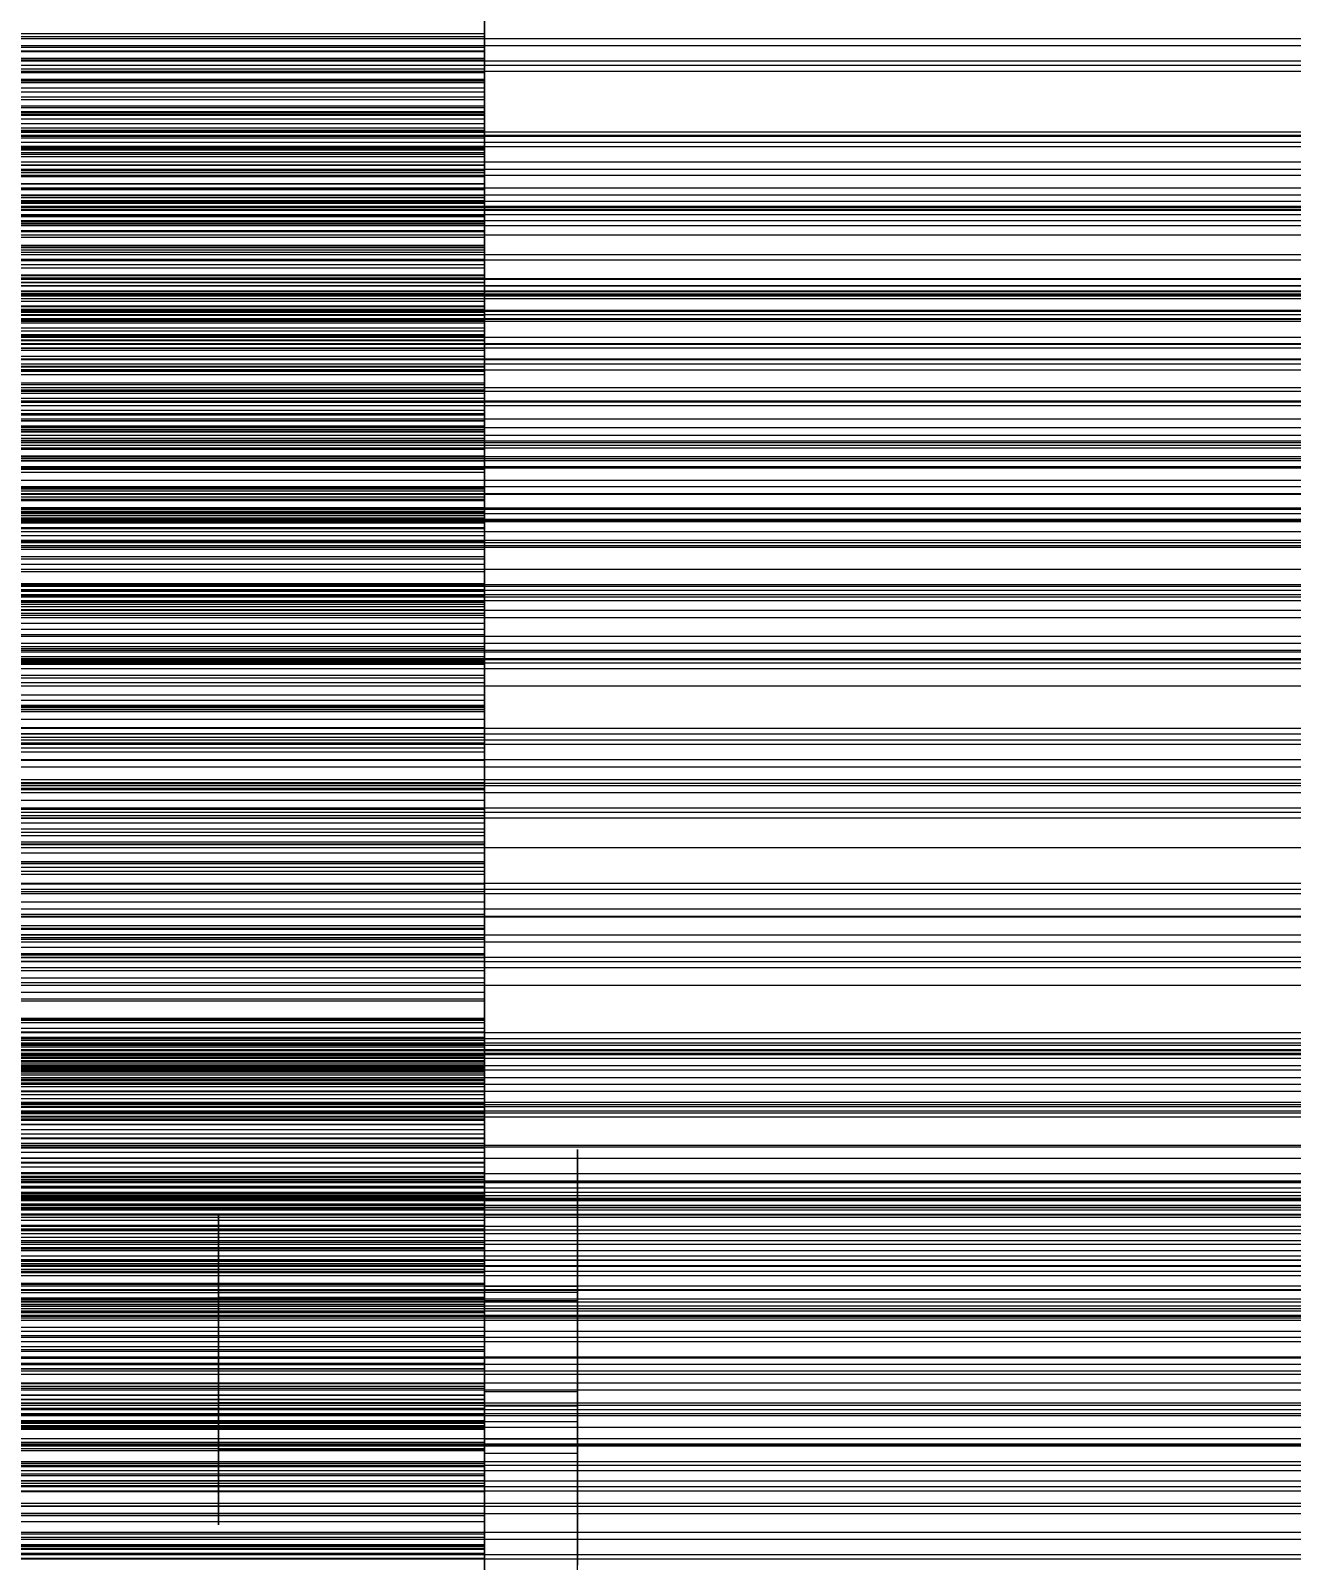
# Model space of a CAD drawing. Header units: millimetres. Extents: x -1970 to 59977, y -50268 to 6837.
# Drawn here: x 681.8 to 871.3, y -34170.3 to -33940.3 of the extents above; entities that cross this region are included whole.
import ezdxf

# ---------------------------------------------------------------- set-up
doc = ezdxf.new("R2010")
doc.units = ezdxf.units.MM
for name, color, linetype, lineweight in [('COTAS_O', 1, 'Continuous', 0), ('frontal_briquetadora', 7, 'Continuous', 0), ('frontal_C03', 7, 'Continuous', 0), ('frontal_secador', 7, 'Continuous', 0)]:
    doc.layers.add(name, color=color, linetype=linetype, lineweight=lineweight)
doc.dimstyles.new('R19_100', dxfattribs={"dimtxt": 250, "dimasz": 150, "dimexe": 150, "dimexo": 80, "dimgap": 100, "dimtad": 1, "dimtih": 1, "dimtoh": 1, "dimdsep": 46, "dimcen": 0.09, "dimadec": 0, "dimazin": 0, "dimtfac": 1, "dimtdec": 4, "dimtofl": 0, "dimtmove": 0, "dimatfit": 3, "dimfxl": 1, "dimtolj": 1, "dimtzin": 0, "dimarcsym": 0})

# ---------------------------------------------------------------- blocks, each defined once
blk = doc.blocks.new('*D39')
at = {"layer": 'COTAS_O', "color": 0, "lineweight": -2, "transparency": 16777216}
for p, q in [((-1725, -34320), (-1725, -33550)), ((1725, -34320), (1725, -33550)), ((-1575, -33700), (1575, -33700))]:
    blk.add_line(p, q, dxfattribs=at)
at = {"layer": 'COTAS_O', "color": 0, "transparency": 16777216}
for points in [[(-1575, -33675), (-1575, -33725), (-1725, -33700)], [(1575, -33675), (1575, -33725), (1725, -33700)]]:
    blk.add_solid(points, dxfattribs=at)
at = {"layer": 'Defpoints', "color": 0, "transparency": 16777216}
for p in [(1725, -33700), (-1725, -34400), (1725, -34400)]:
    blk.add_point(p, dxfattribs=at)

msp = doc.modelspace()

# ---------------------------------------------------------------- linework, layer by layer
at = {"layer": 'frontal_briquetadora'}
for p, q in [((750, -33938.08), (750, -33941.221)), ((750, -33942.806), (750, -33938.183)), ((750, -33943.467), (750, -33938.678)), ((750, -33944.734), (750, -33939.804)), ((750, -33940.763), (550, -33940.763)), ((750, -33941.221), (550, -33941.221)), ((750, -33946.638), (750, -33940.763)), ((750, -33940.763), (750, -33943.373)), ((750, -33941.221), (750, -33944.479)), ((750, -33942.806), (550, -33942.806)), ((750, -33943.373), (550, -33943.373)), ((750, -33943.467), (550, -33943.467)), ((750, -33944.479), (550, -33944.479)), ((750, -33944.734), (550, -33944.734)), ((750, -33947.869), (750, -33942.806)), ((750, -33943.373), (750, -33946.092)), ((750, -33948.145), (750, -33943.467)), ((750, -33944.479), (750, -33947.869)), ((750, -33949.565), (750, -33944.734)), ((750, -33946.092), (550, -33946.092)), ((750, -33946.638), (550, -33946.638)), ((750, -33946.092), (750, -33948.923)), ((750, -33951.605), (750, -33946.638)), ((550, -33947.588), (750, -33947.588)), ((550, -33947.73), (750, -33947.73)), ((750, -33947.869), (550, -33947.869)), ((750, -33948.145), (550, -33948.145)), ((750, -33948.923), (550, -33948.923)), ((750, -33949.565), (550, -33949.565)), ((750, -33947.588), (750, -33950.222)), ((750, -33947.73), (750, -33947.588)), ((750, -33950.642), (750, -33947.73)), ((750, -33952.694), (750, -33948.145)), ((750, -33948.923), (750, -33951.872)), ((750, -33954.289), (750, -33949.565)), ((550, -33950.222), (750, -33950.222)), ((550, -33950.642), (750, -33950.642)), ((550, -33951.605), (750, -33951.605)), ((750, -33951.872), (550, -33951.872)), ((750, -33950.222), (750, -33955.529)), ((750, -33952.882), (750, -33950.642)), ((750, -33951.605), (750, -33953.55)), ((750, -33952.444), (750, -33951.605)), ((750, -33956.474), (750, -33951.605)), ((750, -33951.872), (750, -33954.948)), ((550, -33952.444), (750, -33952.444)), ((750, -33952.694), (550, -33952.694)), ((550, -33952.882), (750, -33952.882)), ((750, -33953.028), (550, -33953.028)), ((550, -33953.55), (750, -33953.55)), ((750, -33956.035), (750, -33952.444)), ((750, -33958.166), (750, -33952.694)), ((750, -33955.266), (750, -33952.882)), ((750, -33959.284), (750, -33953.028)), ((750, -33953.028), (750, -33955.419)), ((750, -33953.55), (750, -33958.204)), ((750, -33954.289), (550, -33954.289)), ((750, -33954.948), (550, -33954.948)), ((550, -33955.266), (750, -33955.266)), ((750, -33955.419), (550, -33955.419)), ((550, -33955.529), (750, -33955.529)), ((550, -33956.035), (750, -33956.035)), ((550, -33956.401), (750, -33956.401)), ((750, -33956.474), (550, -33956.474)), ((750, -33958.893), (750, -33954.289)), ((750, -33954.948), (750, -33958.166)), ((750, -33957.795), (750, -33955.266)), ((750, -33955.419), (750, -33957.925)), ((750, -33955.529), (750, -33963.307)), ((750, -33958.609), (750, -33956.035)), ((750, -33956.401), (750, -33957.935)), ((750, -33957.652), (750, -33956.401)), ((750, -33961.237), (750, -33956.474)), ((550, -33957.652), (750, -33957.652)), ((550, -33957.795), (750, -33957.795)), ((750, -33957.925), (550, -33957.925)), ((550, -33957.935), (750, -33957.935)), ((750, -33958.166), (550, -33958.166)), ((550, -33958.204), (750, -33958.204)), ((550, -33958.609), (750, -33958.609)), ((750, -33961.642), (750, -33957.652)), ((750, -33960.468), (750, -33957.795)), ((750, -33957.925), (750, -33960.55)), ((750, -33957.935), (750, -33962.196)), ((750, -33958.204), (750, -33965.389)), ((750, -33961.325), (750, -33958.609)), ((750, -33958.893), (550, -33958.893)), ((750, -33959.284), (550, -33959.284)), ((550, -33960.468), (750, -33960.468)), ((750, -33960.55), (550, -33960.55)), ((750, -33963.359), (750, -33958.893)), ((750, -33964.185), (750, -33959.284)), ((750, -33963.282), (750, -33960.468)), ((750, -33960.55), (750, -33963.302)), ((750, -33961.237), (550, -33961.237)), ((550, -33961.325), (750, -33961.325)), ((550, -33961.642), (750, -33961.642)), ((550, -33962.196), (750, -33962.196)), ((550, -33963.282), (750, -33963.282)), ((750, -33963.302), (550, -33963.302)), ((550, -33963.307), (750, -33963.307)), ((750, -33963.359), (550, -33963.359)), ((750, -33965.884), (750, -33961.237)), ((750, -33964.183), (750, -33961.325)), ((750, -33968.216), (750, -33961.642)), ((750, -33962.196), (750, -33965.098)), ((750, -33966.237), (750, -33963.282)), ((750, -33963.302), (750, -33966.188)), ((750, -33963.307), (750, -33973.256)), ((750, -33969.226), (750, -33963.359)), ((550, -33964.183), (750, -33964.183)), ((750, -33964.185), (550, -33964.185)), ((550, -33965.098), (750, -33965.098)), ((550, -33965.389), (750, -33965.389)), ((750, -33967.182), (750, -33964.183)), ((750, -33968.981), (750, -33964.185)), ((750, -33965.098), (750, -33968.14)), ((750, -33965.389), (750, -33974.827)), ((750, -33965.884), (550, -33965.884)), ((750, -33966.068), (550, -33966.068)), ((750, -33966.188), (550, -33966.188)), ((550, -33966.237), (750, -33966.237)), ((550, -33967.182), (750, -33967.182)), ((750, -33970.404), (750, -33965.884)), ((750, -33972.691), (750, -33966.068)), ((750, -33966.068), (750, -33968.234)), ((750, -33966.188), (750, -33969.226)), ((750, -33969.332), (750, -33966.237)), ((750, -33970.319), (750, -33967.182)), ((550, -33968.14), (750, -33968.14)), ((550, -33968.216), (750, -33968.216)), ((750, -33968.234), (550, -33968.234)), ((750, -33968.981), (550, -33968.981)), ((750, -33969.226), (550, -33969.226)), ((550, -33969.332), (750, -33969.332)), ((750, -33968.14), (750, -33971.32)), ((750, -33977.122), (750, -33968.216)), ((750, -33968.234), (750, -33970.522)), ((750, -33973.664), (750, -33968.981)), ((750, -33972.565), (750, -33969.332)), ((550, -33970.319), (750, -33970.319)), ((750, -33970.404), (550, -33970.404)), ((750, -33970.522), (550, -33970.522)), ((550, -33971.32), (750, -33971.32)), ((550, -33972.565), (750, -33972.565)), ((750, -33973.594), (750, -33970.319)), ((750, -33974.774), (750, -33970.404)), ((750, -33970.522), (750, -33972.935)), ((750, -33971.32), (750, -33974.637)), ((750, -33975.934), (750, -33972.565)), ((750, -33972.691), (550, -33972.691)), ((750, -33972.935), (550, -33972.935)), ((550, -33973.256), (750, -33973.256)), ((550, -33973.594), (750, -33973.594)), ((750, -33973.664), (550, -33973.664)), ((550, -33974.637), (750, -33974.637)), ((750, -33974.774), (550, -33974.774)), ((550, -33974.827), (750, -33974.827)), ((750, -33977.514), (750, -33972.691)), ((750, -33972.935), (750, -33975.482)), ((750, -33973.256), (750, -33984.994)), ((750, -33977.006), (750, -33973.594)), ((750, -33978.224), (750, -33973.664)), ((750, -33974.637), (750, -33978.09)), ((750, -33981.023), (750, -33974.774)), ((750, -33974.827), (750, -33986.158)), ((750, -33975.482), (550, -33975.482)), ((550, -33975.934), (750, -33975.934)), ((550, -33977.006), (750, -33977.006)), ((550, -33977.122), (750, -33977.122)), ((750, -33975.482), (750, -33978.172)), ((750, -33979.438), (750, -33975.934)), ((750, -33980.551), (750, -33977.006)), ((750, -33988.018), (750, -33977.122)), ((750, -33977.514), (550, -33977.514)), ((550, -33978.09), (750, -33978.09)), ((750, -33978.172), (550, -33978.172)), ((750, -33978.224), (550, -33978.224)), ((550, -33979.438), (750, -33979.438)), ((750, -33982.226), (750, -33977.514)), ((750, -33978.09), (750, -33981.678)), ((750, -33978.172), (750, -33981.023)), ((750, -33982.648), (750, -33978.224)), ((750, -33983.076), (750, -33979.438)), ((750, -33979.853), (550, -33979.853)), ((550, -33980.551), (750, -33980.551)), ((750, -33981.023), (550, -33981.023)), ((550, -33981.678), (750, -33981.678)), ((750, -33981.789), (550, -33981.789)), ((750, -33986.826), (750, -33979.853)), ((750, -33979.853), (750, -33981.789)), ((750, -33984.23), (750, -33980.551)), ((750, -33981.678), (750, -33985.397)), ((750, -33981.789), (750, -33983.852)), ((750, -33982.226), (550, -33982.226)), ((750, -33982.648), (550, -33982.648)), ((550, -33983.076), (750, -33983.076)), ((750, -33983.852), (550, -33983.852)), ((750, -33986.818), (750, -33982.226)), ((750, -33986.913), (750, -33982.648)), ((750, -33986.845), (750, -33983.076)), ((750, -33983.852), (750, -33986.048)), ((550, -33984.23), (750, -33984.23)), ((550, -33984.994), (750, -33984.994)), ((550, -33985.397), (750, -33985.397)), ((750, -33986.048), (550, -33986.048)), ((550, -33986.158), (750, -33986.158)), ((750, -33988.04), (750, -33984.23)), ((750, -33984.994), (750, -33998.069)), ((750, -33985.397), (750, -33989.248)), ((750, -33986.048), (750, -33988.384)), ((750, -33986.158), (750, -33998.944)), ((750, -33986.818), (550, -33986.818)), ((750, -33986.826), (550, -33986.826)), ((550, -33986.845), (750, -33986.845)), ((750, -33986.913), (550, -33986.913)), ((550, -33988.018), (750, -33988.018)), ((550, -33988.04), (750, -33988.04)), ((750, -33988.384), (550, -33988.384)), ((750, -33991.279), (750, -33986.818)), ((750, -33991.56), (750, -33986.826)), ((750, -33990.745), (750, -33986.845)), ((750, -33993.527), (750, -33986.913)), ((750, -34000.485), (750, -33988.018)), ((750, -33991.98), (750, -33988.04)), ((750, -33988.384), (750, -33990.871)), ((550, -33989.248), (750, -33989.248)), ((550, -33990.745), (750, -33990.745)), ((750, -33990.871), (550, -33990.871)), ((750, -33989.248), (750, -33993.227)), ((750, -33994.773), (750, -33990.745)), ((750, -33990.871), (750, -33993.527)), ((750, -33991.279), (550, -33991.279)), ((750, -33991.56), (550, -33991.56)), ((550, -33991.98), (750, -33991.98)), ((550, -33993.227), (750, -33993.227)), ((750, -33995.596), (750, -33991.279)), ((750, -33996.176), (750, -33991.56)), ((750, -33996.047), (750, -33991.98)), ((750, -33993.227), (750, -33997.334)), ((750, -33993.527), (550, -33993.527)), ((750, -33994.348), (550, -33994.348)), ((550, -33994.773), (750, -33994.773)), ((750, -33995.596), (550, -33995.596)), ((750, -34001.655), (750, -33994.348)), ((750, -33994.348), (750, -33996.05)), ((750, -33998.927), (750, -33994.773)), ((750, -33999.746), (750, -33995.596)), ((550, -33996.047), (750, -33996.047)), ((750, -33996.176), (550, -33996.176)), ((550, -33997.334), (750, -33997.334)), ((750, -33997.884), (550, -33997.884)), ((750, -34000.24), (750, -33996.047)), ((750, -33996.05), (750, -33997.884)), ((750, -34000.666), (750, -33996.176)), ((750, -33997.334), (750, -34001.566)), ((750, -33997.884), (750, -33999.857)), ((550, -33998.069), (750, -33998.069)), ((550, -33998.927), (750, -33998.927)), ((550, -33998.944), (750, -33998.944)), ((750, -33999.746), (550, -33999.746)), ((750, -33999.857), (550, -33999.857)), ((750, -33998.069), (750, -34011.98)), ((750, -34003.206), (750, -33998.927)), ((750, -33998.944), (750, -34012.696)), ((750, -34006.71), (750, -33999.746)), ((750, -33999.857), (750, -34001.977)), ((550, -34000.24), (750, -34000.24)), ((550, -34000.485), (750, -34000.485)), ((750, -34000.666), (550, -34000.666)), ((550, -34001.566), (750, -34001.566)), ((750, -34001.655), (550, -34001.655)), ((750, -34001.977), (550, -34001.977)), ((750, -34004.558), (750, -34000.24)), ((750, -34014.043), (750, -34000.485)), ((750, -34005.018), (750, -34000.666)), ((750, -34001.566), (750, -34005.921)), ((750, -34006.289), (750, -34001.655)), ((750, -34001.977), (750, -34004.255)), ((550, -34003.206), (750, -34003.206)), ((750, -34004.255), (550, -34004.255)), ((550, -34004.558), (750, -34004.558)), ((750, -34012.818), (750, -34003.206)), ((750, -34004.255), (750, -34006.71)), ((750, -34008.997), (750, -34004.558)), ((750, -34005.018), (550, -34005.018)), ((550, -34005.921), (750, -34005.921)), ((750, -34006.289), (550, -34006.289)), ((750, -34006.71), (550, -34006.71)), ((750, -34009.217), (750, -34005.018)), ((750, -34005.921), (750, -34010.398)), ((750, -34010.798), (750, -34006.289)), ((550, -34008.997), (750, -34008.997)), ((750, -34009.217), (550, -34009.217)), ((750, -34013.557), (750, -34008.997)), ((750, -34013.242), (750, -34009.217)), ((750, -34009.52), (550, -34009.52)), ((550, -34010.398), (750, -34010.398)), ((750, -34010.798), (550, -34010.798)), ((750, -34010.983), (550, -34010.983)), ((750, -34017.143), (750, -34009.52)), ((750, -34009.52), (750, -34010.983)), ((750, -34010.398), (750, -34014.994)), ((750, -34015.174), (750, -34010.798)), ((750, -34010.983), (750, -34012.584)), ((550, -34011.98), (750, -34011.98)), ((750, -34012.584), (550, -34012.584)), ((550, -34012.696), (750, -34012.696)), ((550, -34012.818), (750, -34012.818)), ((750, -34013.242), (550, -34013.242)), ((550, -34013.557), (750, -34013.557)), ((750, -34011.98), (750, -34026.192)), ((750, -34012.584), (750, -34014.329)), ((750, -34012.696), (750, -34026.884)), ((750, -34024.287), (750, -34012.818)), ((750, -34020.54), (750, -34013.242)), ((750, -34023.671), (750, -34013.557)), ((550, -34014.043), (750, -34014.043)), ((750, -34014.329), (550, -34014.329)), ((550, -34014.994), (750, -34014.994)), ((750, -34015.174), (550, -34015.174)), ((750, -34016.227), (550, -34016.227)), ((750, -34028.173), (750, -34014.043)), ((750, -34014.329), (750, -34016.227)), ((750, -34014.994), (750, -34019.708)), ((750, -34019.406), (750, -34015.174)), ((750, -34016.227), (750, -34018.291)), ((750, -34017.143), (550, -34017.143)), ((750, -34018.291), (550, -34018.291)), ((750, -34021.665), (750, -34017.143)), ((750, -34018.291), (750, -34020.54)), ((750, -34019.406), (550, -34019.406)), ((550, -34019.708), (750, -34019.708)), ((750, -34020.54), (550, -34020.54)), ((750, -34023.479), (750, -34019.406)), ((750, -34019.708), (750, -34024.537)), ((750, -34021.665), (550, -34021.665)), ((750, -34026.056), (750, -34021.665)), ((750, -34023.479), (550, -34023.479)), ((550, -34023.671), (750, -34023.671)), ((550, -34024.287), (750, -34024.287)), ((550, -34024.537), (750, -34024.537)), ((750, -34025.331), (550, -34025.331)), ((750, -34027.368), (750, -34023.479)), ((750, -34035.538), (750, -34023.671)), ((750, -34037.173), (750, -34024.287)), ((750, -34024.537), (750, -34035.129)), ((750, -34033.252), (750, -34025.331)), ((750, -34025.331), (750, -34026.552)), ((750, -34026.056), (550, -34026.056)), ((550, -34026.192), (750, -34026.192)), ((750, -34026.552), (550, -34026.552)), ((550, -34026.884), (750, -34026.884)), ((750, -34027.368), (550, -34027.368)), ((750, -34030.309), (750, -34026.056)), ((750, -34026.192), (750, -34040.158)), ((750, -34026.552), (750, -34027.915)), ((750, -34026.884), (750, -34040.962)), ((750, -34034.982), (750, -34027.368)), ((750, -34027.915), (550, -34027.915)), ((550, -34028.173), (750, -34028.173)), ((750, -34029.429), (550, -34029.429)), ((750, -34027.915), (750, -34029.429)), ((750, -34042.33), (750, -34028.173)), ((750, -34029.429), (750, -34031.101)), ((750, -34030.309), (550, -34030.309)), ((750, -34031.101), (550, -34031.101)), ((750, -34034.411), (750, -34030.309)), ((750, -34031.101), (750, -34032.945)), ((750, -34032.945), (550, -34032.945)), ((750, -34033.252), (550, -34033.252)), ((750, -34034.411), (550, -34034.411)), ((750, -34032.945), (750, -34034.982)), ((750, -34037.651), (750, -34033.252)), ((750, -34038.346), (750, -34034.411)), ((750, -34034.982), (550, -34034.982)), ((550, -34035.129), (750, -34035.129)), ((550, -34035.538), (750, -34035.538)), ((750, -34035.129), (750, -34047.366)), ((750, -34048.703), (750, -34035.538)), ((550, -34037.173), (750, -34037.173)), ((750, -34037.651), (550, -34037.651)), ((750, -34038.346), (550, -34038.346)), ((750, -34050.982), (750, -34037.173)), ((750, -34041.914), (750, -34037.651)), ((750, -34042.091), (750, -34038.346)), ((550, -34040.158), (750, -34040.158)), ((550, -34040.962), (750, -34040.962)), ((750, -34040.158), (750, -34053.343)), ((750, -34040.962), (750, -34054.391)), ((750, -34041.744), (550, -34041.744)), ((750, -34041.914), (550, -34041.914)), ((750, -34042.091), (550, -34042.091)), ((550, -34042.33), (750, -34042.33)), ((750, -34042.719), (550, -34042.719)), ((750, -34043.842), (550, -34043.842)), ((750, -34049.943), (750, -34041.744)), ((750, -34041.744), (750, -34042.719)), ((750, -34046.033), (750, -34041.914)), ((750, -34050.002), (750, -34042.091)), ((750, -34055.971), (750, -34042.33)), ((750, -34042.719), (750, -34043.842)), ((750, -34043.842), (750, -34045.12)), ((750, -34045.12), (550, -34045.12)), ((750, -34046.033), (550, -34046.033)), ((750, -34045.12), (750, -34046.562)), ((750, -34049.995), (750, -34046.033)), ((750, -34046.562), (550, -34046.562)), ((550, -34047.366), (750, -34047.366)), ((750, -34048.182), (550, -34048.182)), ((750, -34046.562), (750, -34048.182)), ((750, -34047.366), (750, -34060.778)), ((750, -34048.182), (750, -34050.002)), ((550, -34048.703), (750, -34048.703)), ((750, -34049.943), (550, -34049.943)), ((750, -34049.995), (550, -34049.995)), ((750, -34050.002), (550, -34050.002)), ((750, -34062.66), (750, -34048.703)), ((750, -34054.209), (750, -34049.943)), ((750, -34053.784), (750, -34049.995)), ((550, -34050.982), (750, -34050.982)), ((750, -34065.181), (750, -34050.982)), ((550, -34053.343), (750, -34053.343)), ((750, -34053.784), (550, -34053.784)), ((750, -34054.209), (550, -34054.209)), ((550, -34054.391), (750, -34054.391)), ((750, -34053.343), (750, -34065.238)), ((750, -34057.376), (750, -34053.784)), ((750, -34058.334), (750, -34054.209)), ((750, -34054.391), (750, -34066.654)), ((550, -34055.971), (750, -34055.971)), ((750, -34057.376), (550, -34057.376)), ((750, -34068.572), (750, -34055.971)), ((750, -34065.565), (750, -34057.376)), ((750, -34058.334), (550, -34058.334)), ((750, -34058.719), (550, -34058.719)), ((750, -34059.446), (550, -34059.446)), ((750, -34062.309), (750, -34058.334)), ((750, -34067.177), (750, -34058.719)), ((750, -34058.719), (750, -34059.446)), ((750, -34059.446), (750, -34060.326)), ((750, -34060.326), (550, -34060.326)), ((550, -34060.778), (750, -34060.778)), ((750, -34061.366), (550, -34061.366)), ((750, -34060.326), (750, -34061.366)), ((750, -34060.778), (750, -34074.849)), ((750, -34061.366), (750, -34062.574)), ((750, -34062.309), (550, -34062.309)), ((750, -34062.574), (550, -34062.574)), ((550, -34062.66), (750, -34062.66)), ((750, -34063.966), (550, -34063.966)), ((750, -34066.121), (750, -34062.309)), ((750, -34062.574), (750, -34063.966)), ((750, -34076.872), (750, -34062.66)), ((750, -34063.966), (750, -34065.565)), ((550, -34065.181), (750, -34065.181)), ((550, -34065.238), (750, -34065.238)), ((750, -34065.565), (550, -34065.565)), ((750, -34066.121), (550, -34066.121)), ((550, -34066.654), (750, -34066.654)), ((750, -34079.226), (750, -34065.181)), ((750, -34065.238), (750, -34075.388)), ((750, -34069.755), (750, -34066.121)), ((750, -34066.654), (750, -34077.28)), ((750, -34067.177), (550, -34067.177)), ((550, -34068.572), (750, -34068.572)), ((750, -34071.299), (750, -34067.177)), ((750, -34079.648), (750, -34068.572)), ((750, -34069.755), (550, -34069.755)), ((750, -34071.299), (550, -34071.299)), ((750, -34073.184), (750, -34069.755)), ((750, -34075.275), (750, -34071.299)), ((750, -34073.184), (550, -34073.184)), ((750, -34081.632), (750, -34073.184)), ((550, -34074.849), (750, -34074.849)), ((750, -34075.275), (550, -34075.275)), ((550, -34075.388), (750, -34075.388)), ((750, -34074.849), (750, -34089.04)), ((750, -34079.097), (750, -34075.275)), ((750, -34075.388), (750, -34083.402)), ((750, -34076.214), (550, -34076.214)), ((750, -34076.693), (550, -34076.693)), ((550, -34076.872), (750, -34076.872)), ((550, -34077.28), (750, -34077.28)), ((750, -34077.327), (550, -34077.327)), ((750, -34078.126), (550, -34078.126)), ((750, -34084.911), (750, -34076.214)), ((750, -34076.214), (750, -34076.693)), ((750, -34076.693), (750, -34077.327)), ((750, -34090.793), (750, -34076.872)), ((750, -34077.28), (750, -34085.86)), ((750, -34077.327), (750, -34078.126)), ((750, -34078.126), (750, -34079.098)), ((750, -34079.098), (550, -34079.098)), ((550, -34079.226), (750, -34079.226)), ((550, -34079.648), (750, -34079.648)), ((750, -34080.258), (550, -34080.258)), ((750, -34082.751), (750, -34079.097)), ((750, -34079.098), (750, -34080.258)), ((750, -34092.577), (750, -34079.226)), ((750, -34088.773), (750, -34079.648)), ((750, -34080.258), (750, -34081.632)), ((750, -34081.632), (550, -34081.632)), ((750, -34082.751), (550, -34082.751)), ((750, -34086.22), (750, -34082.751)), ((550, -34083.402), (750, -34083.402)), ((750, -34084.911), (550, -34084.911)), ((750, -34083.402), (750, -34088.971)), ((750, -34088.88), (750, -34084.911)), ((550, -34085.86), (750, -34085.86)), ((750, -34086.22), (550, -34086.22)), ((750, -34085.86), (750, -34092.064)), ((750, -34089.479), (750, -34086.22)), ((550, -34088.773), (750, -34088.773)), ((750, -34088.88), (550, -34088.88)), ((550, -34088.971), (750, -34088.971)), ((550, -34089.04), (750, -34089.04)), ((750, -34089.479), (550, -34089.479)), ((750, -34095.598), (750, -34088.773)), ((750, -34092.698), (750, -34088.88)), ((750, -34088.971), (750, -34090.256)), ((750, -34089.04), (750, -34102.804)), ((750, -34098.165), (750, -34089.479)), ((550, -34090.256), (750, -34090.256)), ((550, -34090.793), (750, -34090.793)), ((550, -34091.623), (750, -34091.623)), ((550, -34092.064), (750, -34092.064)), ((750, -34090.256), (750, -34091.623)), ((750, -34103.889), (750, -34090.793)), ((750, -34091.623), (750, -34093.074)), ((750, -34092.064), (750, -34093.54)), ((550, -34092.577), (750, -34092.577)), ((750, -34092.698), (550, -34092.698)), ((550, -34093.074), (750, -34093.074)), ((550, -34093.54), (750, -34093.54)), ((750, -34094.189), (550, -34094.189)), ((750, -34094.417), (550, -34094.417)), ((750, -34104.721), (750, -34092.577)), ((750, -34096.357), (750, -34092.698)), ((750, -34093.074), (750, -34094.607)), ((750, -34093.54), (750, -34095.098)), ((750, -34103.103), (750, -34094.189)), ((750, -34094.189), (750, -34094.417)), ((750, -34094.417), (750, -34094.804)), ((550, -34094.607), (750, -34094.607)), ((750, -34094.804), (550, -34094.804)), ((550, -34095.098), (750, -34095.098)), ((750, -34095.36), (550, -34095.36)), ((550, -34095.598), (750, -34095.598)), ((750, -34096.093), (550, -34096.093)), ((550, -34096.221), (750, -34096.221)), ((750, -34096.357), (550, -34096.357)), ((550, -34096.737), (750, -34096.737)), ((750, -34094.607), (750, -34096.221)), ((750, -34094.804), (750, -34095.36)), ((750, -34095.098), (750, -34096.737)), ((750, -34095.36), (750, -34096.093)), ((750, -34097.262), (750, -34095.598)), ((750, -34096.093), (750, -34097.02)), ((750, -34096.221), (750, -34097.916)), ((750, -34099.843), (750, -34096.357)), ((750, -34096.737), (750, -34098.457)), ((750, -34097.02), (550, -34097.02)), ((550, -34097.262), (750, -34097.262)), ((550, -34097.916), (750, -34097.916)), ((750, -34098.165), (550, -34098.165)), ((550, -34098.457), (750, -34098.457)), ((550, -34099.007), (750, -34099.007)), ((750, -34097.02), (750, -34098.165)), ((750, -34099.007), (750, -34097.262)), ((750, -34097.916), (750, -34099.69)), ((750, -34098.457), (750, -34100.257)), ((750, -34100.831), (750, -34099.007)), ((550, -34099.69), (750, -34099.69)), ((750, -34099.843), (550, -34099.843)), ((550, -34100.257), (750, -34100.257)), ((550, -34100.831), (750, -34100.831)), ((750, -34099.69), (750, -34101.544)), ((750, -34103.14), (750, -34099.843)), ((750, -34100.257), (750, -34102.135)), ((750, -34102.733), (750, -34100.831)), ((550, -34101.544), (750, -34101.544)), ((550, -34102.135), (750, -34102.135)), ((550, -34102.733), (750, -34102.733)), ((550, -34102.804), (750, -34102.804)), ((750, -34103.103), (550, -34103.103)), ((750, -34103.14), (550, -34103.14)), ((550, -34103.477), (750, -34103.477)), ((750, -34101.544), (750, -34103.477)), ((750, -34102.135), (750, -34104.091)), ((750, -34104.714), (750, -34102.733)), ((750, -34102.804), (750, -34115.613)), ((750, -34106.909), (750, -34103.103)), ((750, -34106.22), (750, -34103.14)), ((750, -34103.477), (750, -34105.486)), ((550, -34103.889), (750, -34103.889)), ((550, -34104.091), (750, -34104.091)), ((550, -34104.714), (750, -34104.714)), ((550, -34104.721), (750, -34104.721)), ((550, -34105.486), (750, -34105.486)), ((750, -34115.656), (750, -34103.889)), ((750, -34104.091), (750, -34106.125)), ((750, -34106.771), (750, -34104.714)), ((750, -34115.191), (750, -34104.721)), ((750, -34105.486), (750, -34107.573)), ((550, -34106.125), (750, -34106.125)), ((750, -34106.22), (550, -34106.22)), ((550, -34106.771), (750, -34106.771)), ((750, -34106.909), (550, -34106.909)), ((550, -34107.573), (750, -34107.573)), ((550, -34108.235), (750, -34108.235)), ((750, -34106.125), (750, -34108.235)), ((750, -34115.124), (750, -34106.22)), ((750, -34108.904), (750, -34106.771)), ((750, -34110.56), (750, -34106.909)), ((750, -34107.573), (750, -34109.735)), ((750, -34108.235), (750, -34110.42)), ((550, -34108.904), (750, -34108.904)), ((550, -34109.735), (750, -34109.735)), ((550, -34110.42), (750, -34110.42)), ((750, -34110.56), (550, -34110.56)), ((750, -34112.322), (750, -34108.512)), ((750, -34108.512), (750, -34108.992)), ((750, -34112.8), (750, -34108.552)), ((750, -34111.113), (750, -34108.904)), ((750, -34108.992), (750, -34113.668)), ((750, -34109.735), (750, -34111.971)), ((750, -34110.42), (750, -34112.679)), ((750, -34114.047), (750, -34110.56)), ((764, -34112.322), (764, -34108.512)), ((764, -34108.512), (764, -34108.992)), ((764, -34112.8), (764, -34108.552)), ((764, -34108.992), (764, -34113.668)), ((550, -34111.113), (750, -34111.113)), ((550, -34111.971), (750, -34111.971)), ((750, -34112.576), (550, -34112.576)), ((750, -34112.599), (550, -34112.599)), ((550, -34112.679), (750, -34112.679)), ((750, -34112.716), (550, -34112.716)), ((750, -34113.395), (750, -34111.113)), ((750, -34111.971), (750, -34114.281)), ((750, -34119.668), (750, -34112.322)), ((750, -34112.599), (750, -34112.576)), ((750, -34112.576), (750, -34112.716)), ((750, -34121.71), (750, -34112.599)), ((750, -34112.679), (750, -34115.012)), ((750, -34112.716), (750, -34113.027)), ((750, -34120.455), (750, -34112.8)), ((764, -34119.668), (764, -34112.322)), ((764, -34120.455), (764, -34112.8)), ((750, -34113.027), (550, -34113.027)), ((550, -34113.395), (750, -34113.395)), ((750, -34113.519), (550, -34113.519)), ((750, -34114.047), (550, -34114.047)), ((750, -34114.21), (550, -34114.21)), ((550, -34114.281), (750, -34114.281)), ((550, -34115.012), (750, -34115.012)), ((750, -34115.124), (550, -34115.124)), ((550, -34115.191), (750, -34115.191)), ((750, -34113.027), (750, -34113.519)), ((750, -34115.75), (750, -34113.395)), ((750, -34113.519), (750, -34114.21)), ((750, -34113.668), (750, -34121.613)), ((750, -34117.358), (750, -34114.047)), ((750, -34114.21), (750, -34115.124)), ((750, -34114.281), (750, -34116.664)), ((750, -34115.012), (750, -34117.417)), ((750, -34123.584), (750, -34115.191)), ((764, -34113.668), (764, -34121.613)), ((550, -34115.613), (750, -34115.613)), ((550, -34115.656), (750, -34115.656)), ((550, -34115.75), (750, -34115.75)), ((550, -34116.664), (750, -34116.664)), ((750, -34117.358), (550, -34117.358)), ((550, -34117.417), (750, -34117.417)), ((750, -34115.613), (750, -34126.974)), ((750, -34125.641), (750, -34115.656)), ((750, -34118.177), (750, -34115.75)), ((750, -34116.664), (750, -34119.118)), ((750, -34120.474), (750, -34117.358)), ((750, -34117.417), (750, -34119.893)), ((550, -34118.177), (750, -34118.177)), ((550, -34119.118), (750, -34119.118)), ((710, -34120.618), (710, -34118.301)), ((710, -34120.437), (710, -34118.359)), ((710, -34118.359), (710, -34118.621)), ((710, -34118.621), (710, -34121.171)), ((750, -34120.227), (750, -34117.813)), ((750, -34120.031), (750, -34117.866)), ((750, -34117.866), (750, -34118.139)), ((750, -34118.139), (750, -34120.796)), ((750, -34120.675), (750, -34118.177)), ((750, -34120.618), (750, -34118.301)), ((750, -34120.437), (750, -34118.359)), ((750, -34118.359), (750, -34118.621)), ((750, -34118.621), (750, -34121.171)), ((750, -34119.118), (750, -34126.503)), ((750, -34129.095), (750, -34119.668)), ((764, -34129.095), (764, -34119.668)), ((550, -34119.893), (750, -34119.893)), ((750, -34120.474), (550, -34120.474)), ((550, -34120.675), (750, -34120.675)), ((750, -34121.71), (550, -34121.71)), ((710, -34124.444), (710, -34120.437)), ((710, -34124.793), (710, -34120.618)), ((710, -34121.171), (710, -34125.505)), ((750, -34119.893), (750, -34122.44)), ((750, -34124.205), (750, -34120.031)), ((750, -34124.576), (750, -34120.227)), ((750, -34124.444), (750, -34120.437)), ((750, -34130), (750, -34120.455)), ((750, -34123.368), (750, -34120.474)), ((750, -34124.793), (750, -34120.618)), ((750, -34123.243), (750, -34120.675)), ((750, -34120.796), (750, -34125.31)), ((750, -34121.171), (750, -34125.505)), ((750, -34121.613), (750, -34131.254)), ((750, -34125.343), (750, -34121.71)), ((764, -34130), (764, -34120.455)), ((764, -34121.613), (764, -34131.254)), ((550, -34122.44), (750, -34122.44)), ((550, -34123.243), (750, -34123.243)), ((750, -34123.368), (550, -34123.368)), ((550, -34123.584), (750, -34123.584)), ((750, -34122.44), (750, -34125.055)), ((750, -34125.879), (750, -34123.243)), ((750, -34132.468), (750, -34123.368)), ((750, -34129.579), (750, -34123.584)), ((750, -34129.561), (750, -34124.205)), ((750, -34128.168), (750, -34124.357)), ((750, -34124.357), (750, -34124.838)), ((764, -34128.168), (764, -34124.357)), ((764, -34124.357), (764, -34124.838)), ((550, -34125.055), (750, -34125.055)), ((750, -34125.343), (550, -34125.343)), ((550, -34125.641), (750, -34125.641)), ((550, -34125.879), (750, -34125.879)), ((550, -34126.503), (750, -34126.503)), ((710, -34129.586), (710, -34124.444)), ((710, -34130), (710, -34124.793)), ((710, -34125.505), (710, -34130.763)), ((750, -34129.586), (750, -34124.444)), ((750, -34130), (750, -34124.576)), ((750, -34130), (750, -34124.793)), ((750, -34124.838), (750, -34129.514)), ((750, -34125.055), (750, -34133.026)), ((750, -34125.31), (750, -34130.788)), ((750, -34128.818), (750, -34125.343)), ((750, -34125.505), (750, -34130.763)), ((750, -34133.462), (750, -34125.641)), ((750, -34128.583), (750, -34125.879)), ((750, -34126.503), (750, -34131.376)), ((764, -34124.838), (764, -34129.514)), ((550, -34126.974), (750, -34126.974)), ((550, -34128.583), (750, -34128.583)), ((750, -34128.818), (550, -34128.818)), ((750, -34126.974), (750, -34136.452)), ((750, -34132.226), (750, -34127.978)), ((750, -34135.514), (750, -34128.168)), ((750, -34131.352), (750, -34128.583)), ((750, -34132.125), (750, -34128.818)), ((764, -34132.226), (764, -34127.978)), ((764, -34135.514), (764, -34128.168)), ((520, -34129.561), (750, -34129.561)), ((520, -34130), (750, -34130)), ((520, -34130.788), (750, -34130.788)), ((550, -34129.579), (750, -34129.579)), ((750, -34131.018), (550, -34131.018)), ((750, -34131.084), (550, -34131.084)), ((750, -34131.126), (550, -34131.126)), ((750, -34129.586), (710, -34129.586)), ((710, -34134.844), (710, -34129.586)), ((750, -34130), (710, -34130)), ((710, -34130), (710, -34135.207)), ((750, -34130.763), (710, -34130.763)), ((710, -34130.763), (710, -34135.905)), ((764, -34129.095), (750, -34129.095)), ((750, -34138.736), (750, -34129.095)), ((750, -34129.514), (750, -34137.459)), ((750, -34135.039), (750, -34129.561)), ((750, -34132.944), (750, -34129.579)), ((750, -34134.844), (750, -34129.586)), ((750, -34130), (750, -34135.424)), ((764, -34130), (750, -34130)), ((750, -34130), (750, -34135.207)), ((750, -34130), (750, -34139.545)), ((750, -34130.763), (750, -34135.905)), ((750, -34130.788), (750, -34136.144)), ((750, -34131.126), (750, -34131.018)), ((750, -34131.018), (750, -34131.084)), ((750, -34131.084), (750, -34131.335)), ((750, -34131.4), (750, -34131.126)), ((764, -34131.254), (750, -34131.254)), ((750, -34131.254), (750, -34140.681)), ((764, -34138.736), (764, -34129.095)), ((764, -34129.514), (764, -34137.459)), ((764, -34130), (764, -34139.545)), ((764, -34131.254), (764, -34140.681)), ((750, -34131.335), (550, -34131.335)), ((550, -34131.352), (750, -34131.352)), ((550, -34131.376), (750, -34131.376)), ((750, -34131.4), (550, -34131.4)), ((750, -34131.787), (550, -34131.787)), ((750, -34132.125), (550, -34132.125)), ((750, -34132.468), (550, -34132.468)), ((550, -34132.944), (750, -34132.944)), ((550, -34133.026), (750, -34133.026)), ((550, -34133.462), (750, -34133.462)), ((550, -34133.551), (750, -34133.551)), ((750, -34131.335), (750, -34131.787)), ((750, -34139.891), (750, -34131.352)), ((750, -34131.376), (750, -34133.551)), ((750, -34140.685), (750, -34131.4)), ((750, -34135.282), (750, -34131.472)), ((750, -34131.472), (750, -34131.953)), ((750, -34131.787), (750, -34132.468)), ((750, -34131.953), (750, -34136.628)), ((750, -34135.252), (750, -34132.125)), ((750, -34139.881), (750, -34132.226)), ((750, -34133.551), (750, -34132.944)), ((750, -34133.026), (750, -34138.548)), ((750, -34138.817), (750, -34133.462)), ((764, -34135.282), (764, -34131.472)), ((764, -34131.472), (764, -34131.953)), ((764, -34131.953), (764, -34136.628)), ((764, -34139.881), (764, -34132.226)), ((750, -34135.252), (550, -34135.252)), ((710, -34136.282), (710, -34134.204)), ((710, -34134.204), (710, -34134.466)), ((710, -34134.466), (710, -34137.017)), ((710, -34139.178), (710, -34134.844)), ((710, -34135.207), (710, -34139.382)), ((750, -34135.877), (750, -34133.712)), ((750, -34133.712), (750, -34133.985)), ((750, -34133.985), (750, -34136.641)), ((750, -34136.282), (750, -34134.204)), ((750, -34134.204), (750, -34134.466)), ((750, -34134.466), (750, -34137.017)), ((750, -34139.178), (750, -34134.844)), ((750, -34139.553), (750, -34135.039)), ((750, -34135.207), (750, -34139.382)), ((750, -34138.18), (750, -34135.252)), ((750, -34142.628), (750, -34135.282)), ((750, -34135.424), (750, -34139.773)), ((750, -34144.941), (750, -34135.514)), ((750, -34140.051), (750, -34135.877)), ((764, -34142.628), (764, -34135.282)), ((764, -34144.941), (764, -34135.514)), ((550, -34136.452), (750, -34136.452)), ((750, -34138.18), (550, -34138.18)), ((710, -34135.905), (710, -34139.912)), ((710, -34140.289), (710, -34136.282)), ((710, -34137.017), (710, -34141.35)), ((710, -34140.044), (710, -34137.727)), ((750, -34135.905), (750, -34139.912)), ((750, -34136.144), (750, -34140.318)), ((750, -34140.289), (750, -34136.282)), ((750, -34136.452), (750, -34143.68)), ((750, -34136.628), (750, -34144.574)), ((750, -34136.641), (750, -34141.156)), ((750, -34137.017), (750, -34141.35)), ((750, -34139.653), (750, -34137.24)), ((750, -34137.459), (750, -34147.1)), ((750, -34140.044), (750, -34137.727)), ((750, -34140.882), (750, -34138.18)), ((764, -34136.628), (764, -34144.574)), ((764, -34137.459), (764, -34147.1)), ((550, -34138.548), (750, -34138.548)), ((550, -34138.817), (750, -34138.817)), ((550, -34139.891), (750, -34139.891)), ((710, -34141.729), (710, -34139.178)), ((710, -34139.382), (710, -34141.699)), ((710, -34139.912), (710, -34141.991)), ((710, -34144.22), (710, -34140.044)), ((710, -34145.431), (710, -34140.289)), ((750, -34138.548), (750, -34141.41)), ((750, -34146.681), (750, -34138.736)), ((750, -34141.501), (750, -34138.817)), ((750, -34141.729), (750, -34139.178)), ((750, -34139.382), (750, -34141.699)), ((750, -34139.545), (750, -34147.2)), ((750, -34142.21), (750, -34139.553)), ((750, -34144.003), (750, -34139.653)), ((750, -34139.773), (750, -34142.187)), ((750, -34149.426), (750, -34139.881)), ((750, -34146.05), (750, -34139.891)), ((750, -34139.912), (750, -34141.991)), ((750, -34144.22), (750, -34140.044)), ((750, -34145.407), (750, -34140.051)), ((750, -34145.431), (750, -34140.289)), ((750, -34140.318), (750, -34142.483)), ((764, -34146.681), (764, -34138.736)), ((764, -34139.545), (764, -34147.2)), ((764, -34149.426), (764, -34139.881)), ((750, -34140.685), (550, -34140.685)), ((750, -34140.882), (550, -34140.882)), ((550, -34141.41), (750, -34141.41)), ((550, -34141.501), (750, -34141.501)), ((710, -34143.397), (710, -34141.319)), ((710, -34141.319), (710, -34141.581)), ((710, -34141.35), (710, -34146.609)), ((710, -34141.581), (710, -34144.131)), ((710, -34141.991), (710, -34141.729)), ((750, -34140.681), (750, -34148.027)), ((750, -34144.137), (750, -34140.685)), ((750, -34142.991), (750, -34140.827)), ((750, -34140.827), (750, -34141.1)), ((750, -34150.155), (750, -34140.882)), ((750, -34141.1), (750, -34143.756)), ((750, -34141.156), (750, -34146.634)), ((750, -34143.397), (750, -34141.319)), ((750, -34141.319), (750, -34141.581)), ((750, -34141.35), (750, -34146.609)), ((750, -34141.41), (750, -34141.501)), ((750, -34141.581), (750, -34144.131)), ((750, -34141.991), (750, -34141.729)), ((750, -34142.483), (750, -34142.21)), ((750, -34152.055), (750, -34142.628)), ((764, -34140.681), (764, -34148.027)), ((764, -34152.055), (764, -34142.628)), ((550, -34143.68), (750, -34143.68)), ((750, -34144.137), (550, -34144.137)), ((550, -34144.381), (750, -34144.381)), ((710, -34147.404), (710, -34143.397)), ((710, -34144.131), (710, -34148.465)), ((710, -34149.426), (710, -34144.22)), ((750, -34147.165), (750, -34142.991)), ((750, -34147.404), (750, -34143.397)), ((750, -34143.68), (750, -34148.383)), ((750, -34143.756), (750, -34148.271)), ((750, -34149.426), (750, -34144.003)), ((750, -34144.131), (750, -34148.465)), ((750, -34147.428), (750, -34144.137)), ((750, -34149.426), (750, -34144.22)), ((750, -34144.381), (750, -34146.095)), ((750, -34145.452), (750, -34144.381)), ((750, -34144.574), (750, -34154.214)), ((764, -34144.941), (750, -34144.941)), ((750, -34154.582), (750, -34144.941)), ((764, -34144.574), (764, -34154.214)), ((764, -34154.582), (764, -34144.941)), ((520, -34145.407), (750, -34145.407)), ((520, -34146.634), (750, -34146.634)), ((550, -34145.452), (750, -34145.452)), ((550, -34146.05), (750, -34146.05)), ((550, -34146.095), (750, -34146.095)), ((750, -34145.431), (710, -34145.431)), ((710, -34150.69), (710, -34145.431)), ((750, -34146.609), (710, -34146.609)), ((710, -34146.609), (710, -34151.751)), ((750, -34150.885), (750, -34145.407)), ((750, -34150.69), (750, -34145.431)), ((750, -34149.267), (750, -34145.452)), ((750, -34149.591), (750, -34146.05)), ((750, -34146.095), (750, -34150.529)), ((750, -34146.609), (750, -34151.751)), ((750, -34146.634), (750, -34151.99)), ((750, -34151.357), (750, -34146.681)), ((764, -34147.1), (750, -34147.1)), ((750, -34147.1), (750, -34156.527)), ((750, -34152.522), (750, -34147.165)), ((750, -34147.2), (750, -34151.448)), ((764, -34151.357), (764, -34146.681)), ((764, -34147.1), (764, -34156.527)), ((764, -34147.2), (764, -34151.448)), ((520, -34149.426), (750, -34149.426)), ((750, -34147.428), (550, -34147.428)), ((550, -34148.383), (750, -34148.383)), ((550, -34149.267), (750, -34149.267)), ((750, -34149.488), (550, -34149.488)), ((750, -34149.496), (550, -34149.496)), ((550, -34149.591), (750, -34149.591)), ((750, -34149.667), (550, -34149.667)), ((710, -34152.546), (710, -34147.404)), ((710, -34148.465), (710, -34153.724)), ((750, -34149.426), (710, -34149.426)), ((710, -34149.426), (710, -34154.633)), ((750, -34152.546), (750, -34147.404)), ((750, -34150.547), (750, -34147.428)), ((750, -34148.027), (750, -34151.837)), ((750, -34148.271), (750, -34153.748)), ((750, -34148.383), (750, -34150.379)), ((750, -34148.465), (750, -34153.724)), ((750, -34155.68), (750, -34149.267)), ((750, -34149.426), (750, -34154.85)), ((764, -34149.426), (750, -34149.426)), ((750, -34149.426), (750, -34154.633)), ((750, -34149.426), (750, -34158.972)), ((750, -34149.667), (750, -34149.488)), ((750, -34149.496), (750, -34149.71)), ((750, -34150.379), (750, -34149.591)), ((750, -34150.023), (750, -34149.667)), ((764, -34148.027), (764, -34151.837)), ((764, -34149.426), (764, -34158.972)), ((750, -34149.71), (550, -34149.71)), ((750, -34150.023), (550, -34150.023)), ((750, -34150.155), (550, -34150.155)), ((550, -34150.379), (750, -34150.379)), ((550, -34150.529), (750, -34150.529)), ((750, -34150.548), (550, -34150.548)), ((710, -34155.024), (710, -34150.69)), ((710, -34151.751), (710, -34155.758)), ((750, -34149.71), (750, -34150.155)), ((750, -34150.548), (750, -34150.023)), ((750, -34150.529), (750, -34157.512)), ((750, -34153.483), (750, -34150.547)), ((750, -34159.984), (750, -34150.548)), ((750, -34155.024), (750, -34150.69)), ((750, -34155.399), (750, -34150.885)), ((750, -34151.837), (750, -34151.357)), ((750, -34151.751), (750, -34155.758)), ((750, -34151.99), (750, -34156.164)), ((764, -34151.837), (764, -34151.357)), ((520, -34152.522), (750, -34152.522)), ((520, -34153.748), (750, -34153.748)), ((750, -34153.483), (550, -34153.483)), ((750, -34152.546), (710, -34152.546)), ((710, -34157.805), (710, -34152.546)), ((750, -34153.724), (710, -34153.724)), ((710, -34153.724), (710, -34158.866)), ((764, -34152.055), (750, -34152.055)), ((750, -34161.696), (750, -34152.055)), ((750, -34157.999), (750, -34152.522)), ((750, -34157.805), (750, -34152.546)), ((750, -34156.216), (750, -34153.483)), ((750, -34153.724), (750, -34158.866)), ((750, -34153.748), (750, -34159.105)), ((764, -34154.214), (750, -34154.214)), ((750, -34154.214), (750, -34163.642)), ((764, -34161.696), (764, -34152.055)), ((764, -34154.214), (764, -34163.642)), ((550, -34155.68), (750, -34155.68)), ((750, -34156.216), (550, -34156.216)), ((710, -34154.633), (710, -34158.808)), ((710, -34157.574), (710, -34155.024)), ((710, -34155.758), (710, -34157.836)), ((750, -34162.527), (750, -34154.582)), ((750, -34154.633), (750, -34158.808)), ((750, -34154.85), (750, -34159.199)), ((750, -34157.574), (750, -34155.024)), ((750, -34158.056), (750, -34155.399)), ((750, -34164.444), (750, -34155.68)), ((750, -34155.758), (750, -34157.836)), ((750, -34156.164), (750, -34158.329)), ((750, -34158.718), (750, -34156.216)), ((750, -34156.527), (750, -34163.873)), ((764, -34162.527), (764, -34154.582)), ((764, -34156.527), (764, -34163.873)), ((550, -34157.269), (750, -34157.269)), ((550, -34157.512), (750, -34157.512)), ((550, -34158.289), (750, -34158.289)), ((750, -34158.718), (550, -34158.718)), ((710, -34157.836), (710, -34157.574)), ((710, -34162.139), (710, -34157.805)), ((710, -34158.808), (710, -34161.125)), ((710, -34158.866), (710, -34162.873)), ((750, -34157.269), (750, -34159.034)), ((750, -34158.289), (750, -34157.269)), ((750, -34157.512), (750, -34166.775)), ((750, -34157.836), (750, -34157.574)), ((750, -34162.139), (750, -34157.805)), ((750, -34162.514), (750, -34157.999)), ((750, -34158.329), (750, -34158.056)), ((750, -34162.055), (750, -34158.289)), ((750, -34168.143), (750, -34158.718)), ((750, -34158.808), (750, -34161.125)), ((750, -34158.866), (750, -34162.873)), ((550, -34159.034), (750, -34159.034)), ((750, -34159.984), (550, -34159.984)), ((750, -34158.972), (750, -34166.627)), ((750, -34159.034), (750, -34163.517)), ((750, -34159.105), (750, -34163.279)), ((750, -34159.199), (750, -34161.613)), ((750, -34163.247), (750, -34159.984)), ((764, -34158.972), (764, -34166.627)), ((550, -34162.055), (750, -34162.055)), ((750, -34163.247), (550, -34163.247)), ((710, -34164.689), (710, -34162.139)), ((710, -34162.873), (710, -34164.951)), ((750, -34169.642), (750, -34161.696)), ((750, -34168.422), (750, -34162.055)), ((750, -34164.689), (750, -34162.139)), ((750, -34165.17), (750, -34162.514)), ((750, -34167.203), (750, -34162.527)), ((750, -34162.873), (750, -34164.951)), ((750, -34166.345), (750, -34163.247)), ((750, -34163.279), (750, -34165.443)), ((764, -34169.642), (764, -34161.696)), ((764, -34167.203), (764, -34162.527)), ((550, -34163.517), (750, -34163.517)), ((550, -34164.444), (750, -34164.444)), ((710, -34164.951), (710, -34164.689)), ((750, -34163.517), (750, -34170.544)), ((750, -34163.642), (750, -34170.988)), ((750, -34163.873), (750, -34167.683)), ((750, -34175.223), (750, -34164.444)), ((750, -34164.951), (750, -34164.689)), ((750, -34165.443), (750, -34165.17)), ((764, -34163.642), (764, -34170.988)), ((764, -34163.873), (764, -34167.683)), ((750, -34166.345), (550, -34166.345)), ((550, -34166.775), (750, -34166.775)), ((750, -34167.934), (550, -34167.934)), ((750, -34167.96), (550, -34167.96)), ((750, -34169.27), (750, -34166.345)), ((750, -34166.627), (750, -34170.875)), ((750, -34166.775), (750, -34177.964)), ((750, -34167.683), (750, -34167.203)), ((750, -34167.96), (750, -34167.934)), ((750, -34167.934), (750, -34168.143)), ((750, -34168.194), (750, -34167.96)), ((764, -34166.627), (764, -34170.875)), ((764, -34167.683), (764, -34167.203)), ((750, -34168.143), (550, -34168.143)), ((750, -34168.194), (550, -34168.194)), ((550, -34168.422), (750, -34168.422)), ((750, -34168.618), (550, -34168.618)), ((750, -34169.222), (550, -34169.222)), ((750, -34169.27), (550, -34169.27)), ((750, -34169.995), (550, -34169.995)), ((750, -34168.618), (750, -34168.194)), ((750, -34177.146), (750, -34168.422)), ((750, -34169.222), (750, -34168.618)), ((750, -34169.995), (750, -34169.222)), ((750, -34172.006), (750, -34169.27)), ((750, -34174.317), (750, -34169.642)), ((750, -34179.561), (750, -34169.995)), ((764, -34174.317), (764, -34169.642))]:
    msp.add_line(p, q, dxfattribs=at)
at = {"layer": 'frontal_C03'}
for p, q in [((1250, -33941.522), (-1250, -33941.522)), ((1250, -33942.579), (-1250, -33942.579)), ((1250, -33944.887), (-1250, -33944.887)), ((1250, -33945.54), (-1250, -33945.54)), ((1250, -33946.422), (-1250, -33946.422)), ((-1500, -33955.526), (1500, -33955.526)), ((1250, -33956.228), (-1250, -33956.228)), ((1250, -33957.109), (-1250, -33957.109)), ((1250, -33957.763), (-1250, -33957.763)), ((1250, -33960.07), (-1250, -33960.07)), ((-1250, -33961.128), (1250, -33961.128)), ((1250, -33963.98), (-1250, -33963.98)), ((1250, -33965.037), (-1250, -33965.037)), ((1500, -33966.934), (-1500, -33966.934)), ((1500, -33967.219), (-1500, -33967.219)), ((1250, -33967.345), (-1250, -33967.345)), ((1250, -33967.998), (-1250, -33967.998)), ((1250, -33968.879), (-1250, -33968.879)), ((-1500, -33978.628), (1500, -33978.628)), ((1250, -33978.686), (-1250, -33978.686)), ((1250, -33979.567), (-1250, -33979.567)), ((1250, -33980.221), (-1250, -33980.221)), ((1250, -33982.528), (-1250, -33982.528)), ((-1250, -33983.585), (1250, -33983.585)), ((1250, -33986.437), (-1250, -33986.437)), ((1250, -33987.495), (-1250, -33987.495)), ((1250, -33989.802), (-1250, -33989.802)), ((1250, -33990.456), (-1250, -33990.456)), ((1250, -33991.337), (-1250, -33991.337)), ((1250, -34001.143), (-1250, -34001.143)), ((1250, -34002.025), (-1250, -34002.025)), ((1250, -34002.678), (-1250, -34002.678)), ((1250, -34004.986), (-1250, -34004.986)), ((-1250, -34006.043), (1250, -34006.043)), ((1250, -34008.895), (-1250, -34008.895)), ((1250, -34009.952), (-1250, -34009.952)), ((1250, -34012.26), (-1250, -34012.26)), ((1250, -34012.913), (-1250, -34012.913)), ((1250, -34013.795), (-1250, -34013.795)), ((1250, -34023.601), (-1250, -34023.601)), ((1250, -34024.482), (-1250, -34024.482)), ((1250, -34025.136), (-1250, -34025.136)), ((1250, -34027.443), (-1250, -34027.443)), ((-1250, -34028.501), (1250, -34028.501)), ((1250, -34031.353), (-1250, -34031.353)), ((1250, -34032.41), (-1250, -34032.41)), ((1250, -34034.717), (-1250, -34034.717)), ((1250, -34035.371), (-1250, -34035.371)), ((1250, -34036.252), (-1250, -34036.252)), ((1250, -34046.059), (-1250, -34046.059)), ((1250, -34046.94), (-1250, -34046.94)), ((1250, -34047.593), (-1250, -34047.593)), ((1250, -34049.901), (-1250, -34049.901)), ((-1250, -34050.958), (1250, -34050.958)), ((1250, -34053.81), (-1250, -34053.81)), ((1250, -34054.868), (-1250, -34054.868)), ((1250, -34057.175), (-1250, -34057.175)), ((1250, -34057.828), (-1250, -34057.828)), ((1250, -34058.71), (-1250, -34058.71)), ((1250, -34068.516), (-1250, -34068.516)), ((1250, -34069.398), (-1250, -34069.398)), ((1250, -34070.051), (-1250, -34070.051)), ((1250, -34072.358), (-1250, -34072.358)), ((-1250, -34073.416), (1250, -34073.416)), ((1250, -34076.268), (-1250, -34076.268)), ((1250, -34077.325), (-1250, -34077.325)), ((1250, -34079.633), (-1250, -34079.633)), ((1250, -34080.286), (-1250, -34080.286)), ((1250, -34081.167), (-1250, -34081.167)), ((1250, -34090.974), (-1250, -34090.974)), ((1250, -34091.855), (-1250, -34091.855)), ((1250, -34092.509), (-1250, -34092.509)), ((-1250, -34092.816), (1250, -34092.816)), ((-1250, -34093.614), (1250, -34093.614)), ((-1250, -34094.198), (1250, -34094.198)), ((1250, -34094.816), (-1250, -34094.816)), ((-1250, -34095.873), (1250, -34095.873)), ((-1250, -34096.536), (1250, -34096.536)), ((-1250, -34097.665), (1250, -34097.665)), ((1250, -34098.726), (-1250, -34098.726)), ((1250, -34099.783), (-1250, -34099.783)), ((-1250, -34101.385), (1250, -34101.385)), ((1250, -34102.09), (-1250, -34102.09)), ((1250, -34102.744), (-1250, -34102.744)), ((-1250, -34102.981), (1250, -34102.981)), ((1250, -34103.625), (-1250, -34103.625)), ((-1250, -34107.828), (1250, -34107.828)), ((-1250, -34109.784), (1250, -34109.784)), ((1250, -34113.431), (-1250, -34113.431)), ((1250, -34114.313), (-1250, -34114.313)), ((1250, -34114.966), (-1250, -34114.966)), ((-1268, -34115.802), (1268, -34115.802)), ((-1268, -34116.026), (1268, -34116.026)), ((-1268, -34116.191), (1268, -34116.191)), ((-1268, -34116.848), (1268, -34116.848)), ((-1268, -34117.166), (1268, -34117.166)), ((-1250, -34115.429), (1250, -34115.429)), ((1250, -34117.274), (-1250, -34117.274)), ((-1268, -34118.212), (1268, -34118.212)), ((-1268, -34118.661), (1268, -34118.661)), ((1250, -34117.61), (-1250, -34117.61)), ((-1250, -34118.331), (1250, -34118.331)), ((-1268, -34120.024), (1268, -34120.024)), ((-1268, -34120.574), (1268, -34120.574)), ((1250, -34121.183), (-1250, -34121.183)), ((-1268, -34122.162), (1268, -34122.162)), ((1268, -34122.775), (-1268, -34122.775)), ((1250, -34122.24), (-1250, -34122.24)), ((-1250, -34123.667), (1250, -34123.667)), ((-1268, -34124.479), (1268, -34124.479)), ((-1268, -34125.114), (1268, -34125.114)), ((1250, -34124.548), (-1250, -34124.548)), ((1250, -34125.201), (-1250, -34125.201)), ((-1250, -34125.925), (1250, -34125.925)), ((1250, -34126.083), (-1250, -34126.083)), ((-1268, -34126.817), (1268, -34126.817)), ((-1268, -34127.431), (1268, -34127.431)), ((-1268, -34129.018), (1268, -34129.018)), ((-1268, -34129.568), (1268, -34129.568)), ((-1268, -34130.932), (1268, -34130.932)), ((-1268, -34131.381), (1268, -34131.381)), ((-1268, -34132.427), (1268, -34132.427)), ((-1268, -34132.744), (1268, -34132.744)), ((-1268, -34133.402), (1268, -34133.402)), ((-1268, -34133.566), (1268, -34133.566)), ((-1250, -34131.983), (1250, -34131.983)), ((-1268, -34133.791), (1268, -34133.791)), ((-1250, -34134.164), (1250, -34134.164)), ((1250, -34135.889), (-1250, -34135.889)), ((1250, -34136.77), (-1250, -34136.77)), ((1250, -34137.424), (-1250, -34137.424)), ((1250, -34139.731), (-1250, -34139.731)), ((-1250, -34139.809), (1250, -34139.809)), ((-1250, -34140.789), (1250, -34140.789)), ((-1250, -34141.764), (1250, -34141.764)), ((1250, -34143.641), (-1250, -34143.641)), ((1250, -34144.698), (-1250, -34144.698)), ((-1250, -34146.611), (1250, -34146.611)), ((1250, -34147.006), (-1250, -34147.006)), ((1250, -34147.659), (-1250, -34147.659)), ((-1250, -34148.208), (1250, -34148.208)), ((1250, -34148.54), (-1250, -34148.54)), ((-1250, -34151.927), (1250, -34151.927)), ((-1500, -34152.753), (1500, -34152.753)), ((-1250, -34153.056), (1250, -34153.056)), ((-1250, -34155.394), (1250, -34155.394)), ((-1250, -34155.979), (1250, -34155.979)), ((-1250, -34156.776), (1250, -34156.776)), ((1250, -34158.347), (-1250, -34158.347)), ((1250, -34159.228), (-1250, -34159.228)), ((1250, -34159.882), (-1250, -34159.882)), ((1500, -34161.736), (-1500, -34161.736)), ((1250, -34162.189), (-1250, -34162.189)), ((-1250, -34163.246), (1250, -34163.246)), ((1250, -34166.098), (-1250, -34166.098)), ((1250, -34167.156), (-1250, -34167.156)), ((1250, -34169.463), (-1250, -34169.463)), ((1250, -34170.117), (-1250, -34170.117))]:
    msp.add_line(p, q, dxfattribs=at)
at = {"layer": 'frontal_secador'}
for p, q in [((-1250, -33956), (1250, -33956)), ((-1250, -33962), (1250, -33962)), ((-1250, -33965), (1250, -33965)), ((1250, -33966), (-1250, -33966)), ((-1250, -33966.659), (1250, -33966.659)), ((1250, -33969.659), (-1250, -33969.659)), ((-1250, -33971), (1250, -33971)), ((1250, -33974), (-1250, -33974)), ((-1250, -33974.728), (1250, -33974.728)), ((-1250, -33977.588), (1250, -33977.588)), ((1250, -33977.611), (-1250, -33977.611)), ((1250, -33977.728), (-1250, -33977.728)), ((-1250, -33979.387), (1250, -33979.387)), ((1250, -33979.918), (-1250, -33979.918)), ((-1250, -33980), (1250, -33980)), ((1250, -33980.588), (-1250, -33980.588)), ((1250, -33982.387), (-1250, -33982.387)), ((1250, -33983), (-1250, -33983)), ((-1250, -33983.65), (1250, -33983.65)), ((1250, -33984), (-1250, -33984)), ((1250, -33987.382), (-1250, -33987.382)), ((-1250, -33988), (1250, -33988)), ((1250, -33989.689), (-1250, -33989.689)), ((1250, -33994), (-1250, -33994)), ((1250, -33994.545), (-1250, -33994.545)), ((1250, -33996), (-1250, -33996)), ((1250, -33996.144), (-1250, -33996.144)), ((1250, -33996.709), (-1250, -33996.709)), ((1250, -33998.686), (-1250, -33998.686)), ((1250, -34000), (-1250, -34000)), ((1320, -34002), (-1320, -34002)), ((1320, -34002.273), (-1320, -34002.273)), ((1250, -34002), (-1250, -34002)), ((1320, -34003.072), (-1320, -34003.072)), ((1320, -34004.343), (-1320, -34004.343)), ((1250, -34004.651), (-1250, -34004.651)), ((1320, -34006), (-1320, -34006)), ((1250, -34005.859), (-1250, -34005.859)), ((-1250, -34006), (1250, -34006)), ((1320, -34007.929), (-1320, -34007.929)), ((-1320, -34010), (1320, -34010)), ((-1250, -34010), (1250, -34010)), ((1320, -34012.071), (-1320, -34012.071)), ((1320, -34014), (-1320, -34014)), ((1320, -34015.657), (-1320, -34015.657)), ((1250, -34014.141), (-1250, -34014.141)), ((1320, -34016.928), (-1320, -34016.928)), ((1320, -34017.727), (-1320, -34017.727)), ((1320, -34018), (-1320, -34018)), ((1250, -34017.285), (-1250, -34017.285)), ((1250, -34018), (-1250, -34018)), ((1250, -34021.314), (-1250, -34021.314)), ((1250, -34023.856), (-1250, -34023.856)), ((1250, -34025.455), (-1250, -34025.455)), ((1250, -34026), (-1250, -34026)), ((1360, -34033.5), (-1360, -34033.5)), ((1250, -34033.75), (-1250, -34033.75)), ((1360, -34034.863), (-1360, -34034.863)), ((1360, -34038.859), (-1360, -34038.859)), ((1360, -34045.216), (-1360, -34045.216)), ((1250, -34052.924), (-1250, -34052.924)), ((1360, -34053.5), (-1360, -34053.5)), ((1360, -34063.147), (-1360, -34063.147)), ((-1360, -34073.5), (1360, -34073.5)), ((-1250, -34073.5), (1250, -34073.5)), ((1360, -34083.853), (-1360, -34083.853)), ((1360, -34093.5), (-1360, -34093.5)), ((1250, -34094.076), (-1250, -34094.076)), ((1360, -34101.784), (-1360, -34101.784)), ((1360, -34108.141), (-1360, -34108.141)), ((1360, -34112.137), (-1360, -34112.137)), ((1360, -34113.5), (-1360, -34113.5)), ((1250, -34113.25), (-1250, -34113.25)), ((1250, -34129.715), (-1250, -34129.715)), ((1250, -34142.349), (-1250, -34142.349)), ((1250, -34150.291), (-1250, -34150.291)), ((1250, -34153), (-1250, -34153))]:
    msp.add_line(p, q, dxfattribs=at)

# ---------------------------------------------------------------- dimensions: what is measured, and where the dimension line sits
at = {"layer": 'COTAS_O'}
dim = msp.add_aligned_dim(p1=(-1725, -34400), p2=(1725, -34400), distance=700, text='<> O', dimstyle='R19_100', dxfattribs=at)
dim.commit()
dim.dimension.update_dxf_attribs({"geometry": '*D39', "text_midpoint": (0, -33700)})

doc.saveas('drawing.dxf')
